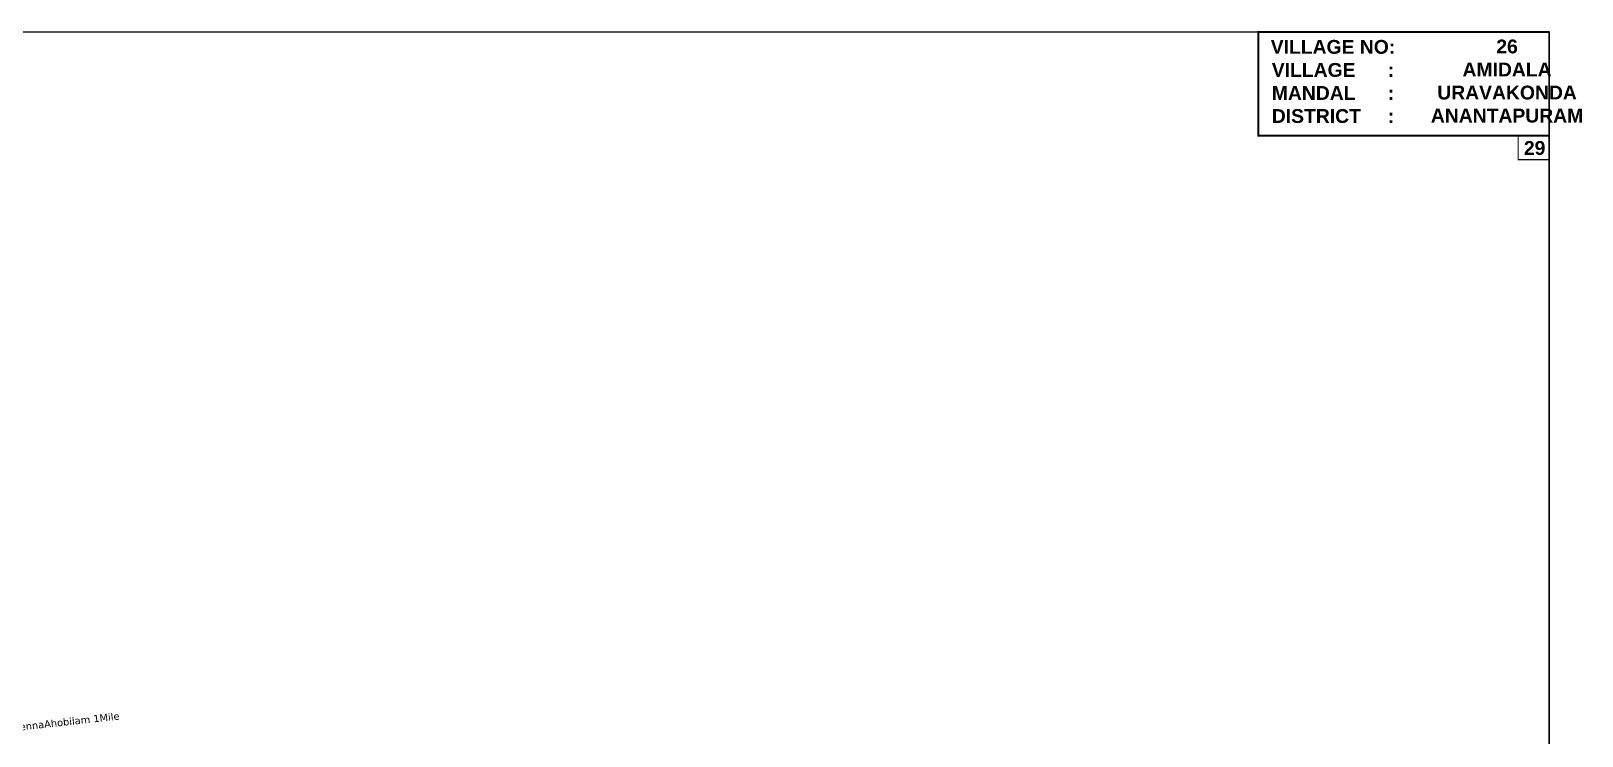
# Model space of a CAD drawing. Header units: inches. Extents: x 732949 to 750614, y 1640350 to 1646067.
# Drawn here: x 746294 to 750614, y 1643902 to 1645866 of the extents above; entities that cross this region are included whole.
import ezdxf

# ---------------------------------------------------------------- set-up
doc = ezdxf.new("R2010")
doc.units = ezdxf.units.IN
doc.header["$MEASUREMENT"] = 0
for name, color, linetype in [('CSMark', 72, 'Continuous'), ('ROADS', 6, 'Continuous'), ('STRUCTURE', 5, 'Continuous'), ('VILLAGE STONES', 240, 'Continuous')]:
    doc.layers.add(name, color=color, linetype=linetype)
doc.styles.get("Standard").update_dxf_attribs({"font": 'verdana_0.ttf'})

msp = doc.modelspace()

# ---------------------------------------------------------------- linework, layer by layer
at = {"layer": 'CSMark', "color": 5, "const_width": 3.09}
msp.add_lwpolyline([(750522.7, 1645574.8), (750436.3, 1645574.8), (750436.3, 1645507.9), (750522.7, 1645507.9)], close=True, dxfattribs=at)
at = {"layer": 'STRUCTURE', "color": 5, "const_width": 4.24}
msp.add_lwpolyline([(732951.5, 1645863.5), (750522.7, 1645863.5), (750522.7, 1640351.9), (732951.5, 1640351.9)], close=True, dxfattribs=at)
at = {"layer": 'STRUCTURE', "color": 5, "const_width": 5.82}
msp.add_lwpolyline([(750522.7, 1645863.5), (749712.9, 1645863.5), (749712.9, 1645574.8), (750522.7, 1645574.8)], dxfattribs=at)

# ---------------------------------------------------------------- texts
at = {"layer": 'ROADS', "color": 0, "insert": (746371.2, 1643949.2), "char_height": 20, "width": 432.27, "attachment_point": 2, "rotation": 6.3387}
msp.add_mtext('\\A1;To PennaAhobilam 1Mile ', dxfattribs=at)
at = {"layer": 'VILLAGE STONES', "char_height": 38.527, "attachment_point": 2}
for s, insert, width in [('{\\fArial|b1|i0|c0|p34;VILLAGE NO:\\PVILLAGE      :\\PMANDAL      :\\PDISTRICT     :}', (749920.5, 1645841.5), 359.898), ('{\\fArial|b1|i0|c0|p34;\\P26\\PAMIDALA\\PURAVAKONDA^JANANTAPURAM }', (750405.3, 1645906.9), 632.865)]:
    msp.add_mtext(s, dxfattribs=dict(at, insert=insert, width=width))
at = {"layer": 'VILLAGE STONES', "color": 6, "insert": (750482.2, 1645559.8), "char_height": 38.527, "width": 57.755, "attachment_point": 2}
msp.add_mtext('{\\fArial|b1|i0|c0|p34;29}', dxfattribs=at)

doc.saveas('drawing.dxf')
